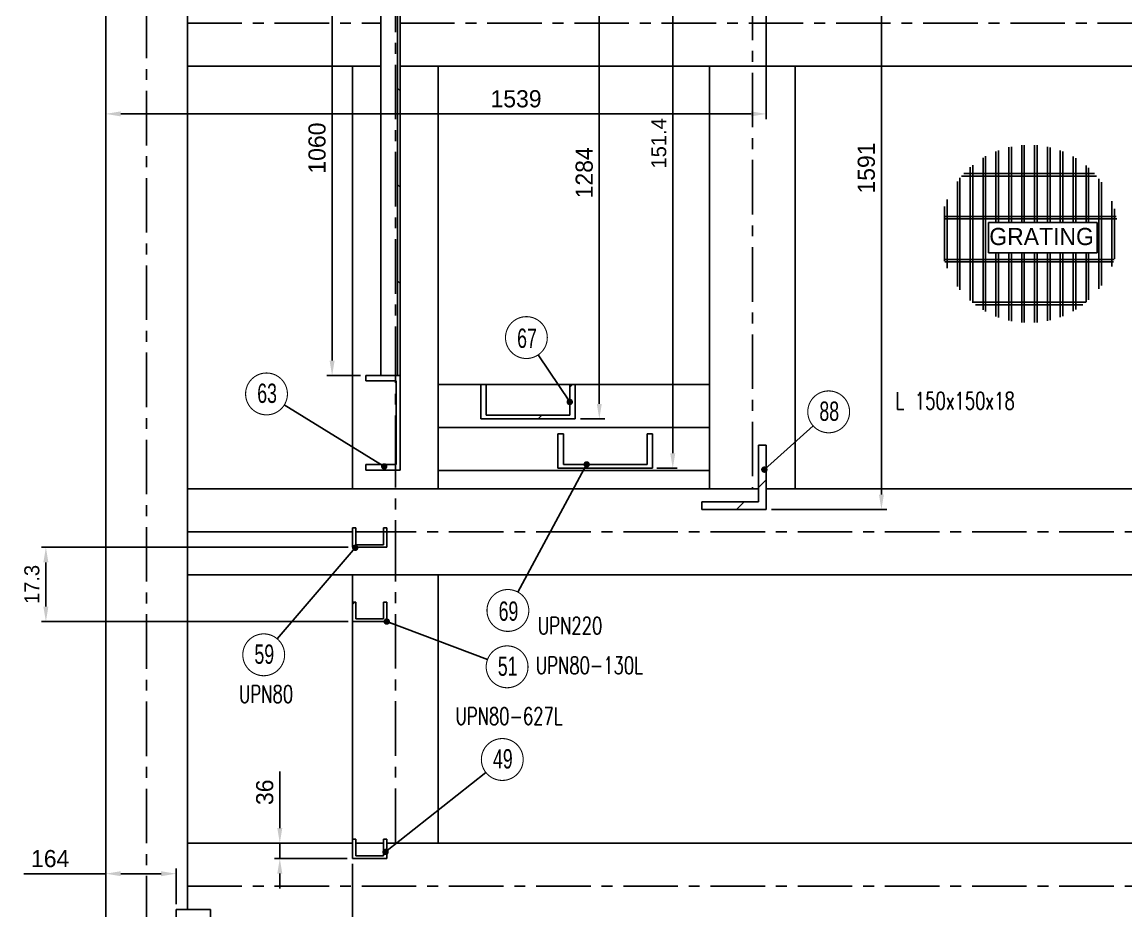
# Model space of a CAD drawing. Header units: millimetres. Extents: x 0 to 16187, y -20471 to 6290.
# Drawn here: x 9077 to 9334.3, y 5485.5 to 5692.5 of the extents above; entities that cross this region are included whole.
import ezdxf
from ezdxf.enums import TextEntityAlignment as Align

# ---------------------------------------------------------------- set-up
doc = ezdxf.new("R2010")
doc.units = ezdxf.units.MM
doc.header["$PDSIZE"] = -1
doc.linetypes.add('CENTERX2', pattern=[20.32, 12.7, -2.54, 2.54, -2.54])
doc.styles.add('MtXpl_txt_shx', font='txt.shx', dxfattribs={"height": 0.2})
doc.styles.add('ROMAND-1', font='ic-romand.shx')
doc.styles.add('SLDTEXTSTYLE2', font='TXT', dxfattribs={"width": 0.686449})
doc.dimstyles.new('AM_ISO', dxfattribs={"dimtxt": 3.5, "dimasz": 3.5, "dimexe": 1, "dimexo": 1, "dimgap": 1.5, "dimtad": 1, "dimdsep": 46, "dimtxsty": 'Standard', "dimcen": 0, "dimclrd": 1, "dimclre": 1, "dimclrt": 1, "dimadec": 0, "dimazin": 2, "dimtp": 0.1, "dimtm": 0.1, "dimtfac": 0.71, "dimtdec": 3, "dimtmove": 0, "dimatfit": 3, "dimfxl": 1, "dimlwd": -1, "dimlwe": -1, "dimarcsym": 1})
doc.dimstyles.new('AM_ISO$7', dxfattribs={"dimtxt": 3.5, "dimasz": 3.5, "dimexe": 1, "dimexo": 1, "dimgap": 1.5, "dimtad": 1, "dimtoh": 1, "dimdsep": 46, "dimtxsty": 'Standard', "dimcen": 0, "dimclrd": 1, "dimclre": 1, "dimclrt": 1, "dimadec": 0, "dimazin": 2, "dimtp": 0.1, "dimtm": 0.1, "dimtfac": 0.71, "dimtdec": 3, "dimtmove": 0, "dimatfit": 3, "dimfxl": 1, "dimlwd": -1, "dimlwe": -1, "dimarcsym": 1})
pattern_1 = [(45, (7389.652, 1996.426), (-11.22532, 11.22532), [])]

# ---------------------------------------------------------------- blocks, each defined once
blk = doc.blocks.new('*D2382')
at = {"color": 1, "linetype": 'ByBlock'}
for p, q in [((9096.49, 5490.43), (9096.49, 5495.38)), ((9112.89, 5487.01), (9112.89, 5495.38)), ((9096.49, 5494.13), (9077.38, 5494.13)), ((9109.39, 5494.13), (9099.99, 5494.13))]:
    blk.add_line(p, q, dxfattribs=at)
at = {"color": 1}
for points in [[(9099.99, 5494.71), (9099.99, 5493.55), (9096.49, 5494.13)], [(9109.39, 5493.55), (9109.39, 5494.71), (9112.89, 5494.13)]]:
    blk.add_solid(points, dxfattribs=at)
at = {"layer": 'Defpoints', "color": 0}
for p in [(9096.49, 5494.13), (9096.49, 5489.18), (9112.89, 5485.76)]:
    blk.add_point(p, dxfattribs=at)
at = {"color": 1, "insert": (9083.54, 5497.63), "char_height": 4, "attachment_point": 5}
blk.add_mtext('164', dxfattribs=at)
blk = doc.blocks.new('*D2383')
at = {"color": 1, "linetype": 'ByBlock'}
for p, q in [((9096.49, 5521.75), (9096.49, 5458.56)), ((9153.99, 5496.41), (9153.99, 5458.56)), ((9150.49, 5459.81), (9099.99, 5459.81))]:
    blk.add_line(p, q, dxfattribs=at)
at = {"color": 1}
for points in [[(9099.99, 5460.39), (9099.99, 5459.23), (9096.49, 5459.81)], [(9150.49, 5459.23), (9150.49, 5460.39), (9153.99, 5459.81)]]:
    blk.add_solid(points, dxfattribs=at)
at = {"layer": 'Defpoints', "color": 0}
for p in [(9096.49, 5523), (9153.99, 5497.66), (9096.49, 5459.81)]:
    blk.add_point(p, dxfattribs=at)
at = {"color": 1, "insert": (9125.43, 5463.31), "char_height": 4, "attachment_point": 5}
blk.add_mtext('575', dxfattribs=at)
blk = doc.blocks.new('*D2384')
at = {"color": 1, "linetype": 'ByBlock'}
for p, q in [((9137.06, 5504.76), (9137.06, 5517.93)), ((9152.74, 5501.26), (9135.81, 5501.26)), ((9137.06, 5497.66), (9137.06, 5501.26)), ((9152.74, 5497.66), (9135.81, 5497.66)), ((9137.06, 5494.16), (9137.06, 5490.66))]:
    blk.add_line(p, q, dxfattribs=at)
at = {"color": 1}
for points in [[(9136.47, 5504.76), (9137.64, 5504.76), (9137.06, 5501.26)], [(9137.64, 5494.16), (9136.47, 5494.16), (9137.06, 5497.66)]]:
    blk.add_solid(points, dxfattribs=at)
at = {"layer": 'Defpoints', "color": 0}
for p in [(9137.06, 5501.26), (9153.99, 5501.26), (9153.99, 5497.66)]:
    blk.add_point(p, dxfattribs=at)
at = {"color": 1, "insert": (9133.56, 5513.1), "char_height": 4, "attachment_point": 5, "rotation": 90}
blk.add_mtext('36', dxfattribs=at)
blk = doc.blocks.new('*D3876')
at = {"color": 1, "linetype": 'ByBlock'}
for p, q in [((9250.39, 5721.81), (9250.39, 5669.87)), ((9096.49, 5681.48), (9096.49, 5669.87)), ((9246.89, 5671.12), (9099.99, 5671.12))]:
    blk.add_line(p, q, dxfattribs=at)
at = {"color": 1}
for points in [[(9099.99, 5671.71), (9099.99, 5670.54), (9096.49, 5671.12)], [(9246.89, 5670.54), (9246.89, 5671.71), (9250.39, 5671.12)]]:
    blk.add_solid(points, dxfattribs=at)
at = {"layer": 'Defpoints', "color": 0}
for p in [(9250.39, 5723.06), (9096.49, 5682.73), (9096.49, 5671.12)]:
    blk.add_point(p, dxfattribs=at)
at = {"color": 1, "insert": (9192.12, 5674.62), "char_height": 4, "attachment_point": 5}
blk.add_mtext('1539', dxfattribs=at)
blk = doc.blocks.new('*D3884')
at = {"color": 1, "linetype": 'ByBlock'}
for p, q in [((9207.14, 5728.46), (9212.77, 5728.46)), ((9211.52, 5603.56), (9211.52, 5724.96)), ((9207.14, 5600.06), (9212.77, 5600.06))]:
    blk.add_line(p, q, dxfattribs=at)
at = {"color": 1}
for points in [[(9212.1, 5724.96), (9210.94, 5724.96), (9211.52, 5728.46)], [(9210.94, 5603.56), (9212.1, 5603.56), (9211.52, 5600.06)]]:
    blk.add_solid(points, dxfattribs=at)
at = {"layer": 'Defpoints', "color": 0}
for p in [(9205.89, 5728.46), (9211.52, 5728.46), (9205.89, 5600.06)]:
    blk.add_point(p, dxfattribs=at)
at = {"color": 1, "insert": (9208.02, 5657.4), "char_height": 4, "attachment_point": 5, "rotation": 90}
blk.add_mtext('1284', dxfattribs=at)
blk = doc.blocks.new('*D3885')
at = {"color": 1, "linetype": 'ByBlock'}
for p, q in [((9155.84, 5716.16), (9148, 5716.16)), ((9149.25, 5712.66), (9149.25, 5613.66)), ((9155.84, 5610.16), (9148, 5610.16))]:
    blk.add_line(p, q, dxfattribs=at)
at = {"color": 1}
for points in [[(9149.83, 5712.66), (9148.66, 5712.66), (9149.25, 5716.16)], [(9148.66, 5613.66), (9149.83, 5613.66), (9149.25, 5610.16)]]:
    blk.add_solid(points, dxfattribs=at)
at = {"layer": 'Defpoints', "color": 0}
for p in [(9157.09, 5716.16), (9149.25, 5610.16), (9157.09, 5610.16)]:
    blk.add_point(p, dxfattribs=at)
at = {"color": 1, "insert": (9145.75, 5663.16), "char_height": 4, "attachment_point": 5, "rotation": 90}
blk.add_mtext('1060', dxfattribs=at)
blk = doc.blocks.new('*D3886')
at = {"color": 1, "linetype": 'ByBlock'}
for p, q in [((9224.89, 5739.96), (9229.64, 5739.96)), ((9228.64, 5736.46), (9228.64, 5592.06)), ((9224.89, 5588.56), (9229.64, 5588.56))]:
    blk.add_line(p, q, dxfattribs=at)
at = {"color": 1}
for points in [[(9229.22, 5736.46), (9228.05, 5736.46), (9228.64, 5739.96)], [(9228.05, 5592.06), (9229.22, 5592.06), (9228.64, 5588.56)]]:
    blk.add_solid(points, dxfattribs=at)
at = {"layer": 'Defpoints', "color": 0}
for p in [(9223.89, 5739.96), (9223.89, 5588.56), (9228.64, 5588.56)]:
    blk.add_point(p, dxfattribs=at)
at = {"color": 1, "insert": (9225.39, 5664.26), "char_height": 3.5, "attachment_point": 5, "rotation": 90}
blk.add_mtext('151.4', dxfattribs=at)
blk = doc.blocks.new('*D3887')
at = {"color": 1, "linetype": 'ByBlock'}
for p, q in [((9251.64, 5738.06), (9278.52, 5738.06)), ((9277.27, 5734.56), (9277.27, 5582.46)), ((9251.64, 5578.96), (9278.52, 5578.96))]:
    blk.add_line(p, q, dxfattribs=at)
at = {"color": 1}
for points in [[(9277.85, 5734.56), (9276.68, 5734.56), (9277.27, 5738.06)], [(9276.68, 5582.46), (9277.85, 5582.46), (9277.27, 5578.96)]]:
    blk.add_solid(points, dxfattribs=at)
at = {"layer": 'Defpoints', "color": 0}
for p in [(9250.39, 5738.06), (9250.39, 5578.96), (9277.27, 5578.96)]:
    blk.add_point(p, dxfattribs=at)
at = {"color": 1, "insert": (9273.77, 5658.51), "char_height": 4, "attachment_point": 5, "rotation": 90}
blk.add_mtext('1591', dxfattribs=at)
blk = doc.blocks.new('A$7E931B17221C3')
for p, q in [((18, 41.33), (18, 23.32)), ((18.6, 41.38), (18.6, 23.32)), ((21, 41.37), (21, 23.32)), ((21.6, 41.32), (21.6, 23.32)), ((9.6, 38.76), (9.6, 2.61)), ((12, 39.91), (12, 23.32)), ((12.6, 40.14), (12.6, 23.32)), ((15, 40.86), (15, 23.32)), ((15.6, 40.99), (15.6, 23.32)), ((24, 40.96), (24, 23.32)), ((24.6, 40.82), (24.6, 23.32)), ((27, 40.09), (27, 23.32)), ((27.6, 39.85), (27.6, 23.32)), ((30, 38.68), (30, 23.32)), ((6, 36.21), (6, 5.17)), ((6.6, 36.72), (6.6, 4.66)), ((9, 38.42), (9, 2.96)), ((30.6, 38.32), (30.6, 23.32)), ((33, 36.59), (33, 23.32)), ((33.6, 36.07), (33.6, 23.32)), ((3.6, 33.7), (3.6, 7.68)), ((3.98, 34.15), (35.47, 34.15)), ((4.51, 34.75), (34.94, 34.75)), ((36, 33.51), (36, 7.87)), ((3, 32.92), (3, 8.46)), ((36.6, 32.71), (36.6, 8.67)), ((0.6, 28.66), (0.6, 12.72)), ((0, 27.03), (0, 14.34)), ((39, 28.28), (39, 13.09)), ((39.6, 26.53), (39.6, 14.84)), ((0, 24.75), (40.04, 24.75)), ((0, 24.15), (40.15, 24.15)), ((12, 16.28), (12, 1.46)), ((12.6, 16.28), (12.6, 1.23)), ((15, 16.28), (15, 0.52)), ((15.6, 16.28), (15.6, 0.38)), ((18, 16.28), (18, 0.04)), ((18.6, 16.28), (18.6, 0)), ((21, 16.28), (21, 0.01)), ((21.6, 16.28), (21.6, 0.05)), ((24, 16.28), (24, 0.42)), ((24.6, 16.28), (24.6, 0.55)), ((27, 16.28), (27, 1.29)), ((27.6, 16.28), (27.6, 1.53)), ((30, 16.28), (30, 2.7)), ((30.6, 16.28), (30.6, 3.05)), ((33, 16.28), (33, 4.78)), ((33.6, 16.28), (33.6, 5.3)), ((0, 14.75), (39.57, 14.75)), ((0.06, 14.15), (39.38, 14.15)), ((6.48, 4.75), (32.96, 4.75)), ((7.24, 4.15), (32.21, 4.15))]:
    blk.add_line(p, q)
blk.add_lwpolyline([(10.27, 23.32), (35.57, 23.32), (35.57, 16.28), (10.27, 16.28)], close=True)
at = {"color": 2, "style": 'ROMAND-1'}
blk.add_text('GRATING', height=4, dxfattribs=at).set_placement((10.45, 18.07))
blk = doc.blocks.new('*D5580')
at = {"color": 1, "linetype": 'ByBlock'}
for p, q in [((9152.99, 5570.16), (9081.54, 5570.16)), ((9082.54, 5556.36), (9082.54, 5566.66)), ((9152.99, 5552.86), (9081.54, 5552.86))]:
    blk.add_line(p, q, dxfattribs=at)
at = {"color": 1}
for points in [[(9083.12, 5566.66), (9081.95, 5566.66), (9082.54, 5570.16)], [(9081.95, 5556.36), (9083.12, 5556.36), (9082.54, 5552.86)]]:
    blk.add_solid(points, dxfattribs=at)
at = {"layer": 'Defpoints', "color": 0}
for p in [(9082.54, 5570.16), (9153.99, 5570.16), (9153.99, 5552.86)]:
    blk.add_point(p, dxfattribs=at)
at = {"color": 1, "insert": (9079.29, 5561.51), "char_height": 3.5, "attachment_point": 5, "rotation": 90}
blk.add_mtext('17.3', dxfattribs=at)

msp = doc.modelspace()

# ---------------------------------------------------------------- hatches: boundary and pattern name
at = {"linetype": 'Continuous', "lineweight": 18}
h = msp.add_hatch(dxfattribs=at)
h.set_pattern_fill('ANSI31', scale=5, angle=90, style=0)
h.set_pattern_definition([(135, (7389.652, 1996.426), (-11.22532, -11.22532), [])])
h.paths.add_polyline_path([(9165.08648, 5610.16354), (9165.08648, 5716.16354), (9164.48648, 5716.16354), (9164.48648, 5610.16354)], flags=0)
h = msp.add_hatch(dxfattribs=at)
h.set_pattern_fill('ANSI31', scale=5, style=0)
h.set_pattern_definition(pattern_1)
h.paths.add_polyline_path([(9183.88648, 5600.06354), (9205.88648, 5600.06354), (9205.88648, 5608.06354), (9204.63648, 5608.06354), (9204.63648, 5600.96354), (9185.13648, 5600.96354), (9185.13648, 5608.06354), (9183.88648, 5608.06354)], flags=0)
h = msp.add_hatch(dxfattribs=at)
h.set_pattern_fill('ANSI31', scale=5, style=0)
h.set_pattern_definition(pattern_1)
h.paths.add_polyline_path([(9201.88648, 5588.56354), (9223.88648, 5588.56354), (9223.88648, 5596.56354), (9222.63648, 5596.56354), (9222.63648, 5589.46354), (9203.13648, 5589.46354), (9203.13648, 5596.56354), (9201.88648, 5596.56354)], flags=0)
h = msp.add_hatch(dxfattribs=at)
h.set_pattern_fill('ANSI31', scale=5, style=0)
h.set_pattern_definition(pattern_1)
h.paths.add_polyline_path([(9235.38648, 5578.96354), (9250.38648, 5578.96354), (9250.38648, 5593.96354), (9248.58648, 5593.96354), (9248.58648, 5580.76354), (9235.38648, 5580.76354)], flags=0)
h = msp.add_hatch(dxfattribs=at)
h.set_pattern_fill('ANSI31', scale=5, style=0)
h.set_pattern_definition(pattern_1)
h.paths.add_polyline_path([(9153.98648, 5552.86354), (9161.98648, 5552.86354), (9161.98648, 5557.36354), (9161.18648, 5557.36354), (9161.18648, 5553.46354), (9154.78648, 5553.46354), (9154.78648, 5557.36354), (9153.98648, 5557.36354)], flags=0)

# ---------------------------------------------------------------- linework, layer by layer
at = {"color": 7, "linetype": 'Continuous', "lineweight": 25}
for p, q in [((9096.48648, 5440.26354), (9096.48648, 5821.66354)), ((9115.52648, 5485.76354), (9115.52648, 5724.36354)), ((9160.58648, 5716.16354), (9160.58648, 5610.16354)), ((9164.48648, 5610.16354), (9164.48648, 5716.16354)), ((9165.08648, 5716.16354), (9165.08648, 5610.16354)), ((9115.52648, 5692.26354), (9115.52648, 5702.26354)), ((9115.52648, 5682.26354), (9115.52648, 5692.26354)), ((9115.52648, 5682.26354), (9160.58648, 5682.26354)), ((9153.98648, 5682.26354), (9160.58648, 5682.26354)), ((9153.98648, 5583.76354), (9153.98648, 5682.26354)), ((9165.08648, 5682.26354), (9173.98648, 5682.26354)), ((9165.08648, 5682.26354), (9471.78648, 5682.26354)), ((9173.98648, 5583.76354), (9173.98648, 5682.26354)), ((9237.18648, 5682.26354), (9247.18648, 5682.26354)), ((9237.18648, 5583.76354), (9237.18648, 5682.26354)), ((9247.18648, 5682.26354), (9257.18648, 5682.26354)), ((9257.18648, 5583.76354), (9257.18648, 5682.26354)), ((9157.08648, 5608.91354), (9157.08648, 5610.16354)), ((9157.08648, 5610.16354), (9165.08648, 5610.16354)), ((9164.18648, 5608.91354), (9157.08648, 5608.91354)), ((9164.18648, 5589.41354), (9164.18648, 5608.91354)), ((9165.08648, 5610.16354), (9164.48648, 5610.16354)), ((9165.08648, 5610.16354), (9165.08648, 5588.16354)), ((9173.98648, 5608.06354), (9183.88648, 5608.06354)), ((9173.98648, 5598.06354), (9173.98648, 5608.06354)), ((9183.88648, 5608.06354), (9185.13648, 5608.06354)), ((9183.88648, 5600.06354), (9183.88648, 5608.06354)), ((9185.13648, 5608.06354), (9185.13648, 5600.96354)), ((9185.13648, 5608.06354), (9204.63648, 5608.06354)), ((9204.63648, 5608.06354), (9205.88648, 5608.06354)), ((9204.63648, 5600.96354), (9204.63648, 5608.06354)), ((9205.88648, 5608.06354), (9205.88648, 5600.06354)), ((9205.88648, 5608.06354), (9237.18648, 5608.06354)), ((9237.18648, 5598.06354), (9237.18648, 5608.06354)), ((9185.13648, 5600.96354), (9204.63648, 5600.96354)), ((9173.98648, 5598.06354), (9237.18648, 5598.06354)), ((9173.98648, 5588.06354), (9173.98648, 5598.06354)), ((9205.88648, 5600.06354), (9183.88648, 5600.06354)), ((9237.18648, 5588.06354), (9237.18648, 5598.06354)), ((9201.88648, 5596.56354), (9203.13648, 5596.56354)), ((9201.88648, 5588.56354), (9201.88648, 5596.56354)), ((9203.13648, 5596.56354), (9203.13648, 5589.46354)), ((9222.63648, 5589.46354), (9222.63648, 5596.56354)), ((9222.63648, 5596.56354), (9223.88648, 5596.56354)), ((9223.88648, 5596.56354), (9223.88648, 5588.56354)), ((9248.58648, 5580.76354), (9248.58648, 5593.96354)), ((9248.58648, 5593.96354), (9250.38648, 5593.96354)), ((9250.38648, 5593.96354), (9250.38648, 5578.96354)), ((9157.08648, 5588.16354), (9157.08648, 5589.41354)), ((9157.08648, 5589.41354), (9164.18648, 5589.41354)), ((9165.08648, 5588.16354), (9157.08648, 5588.16354)), ((9173.98648, 5588.06354), (9237.18648, 5588.06354)), ((9223.88648, 5588.56354), (9201.88648, 5588.56354)), ((9203.13648, 5589.46354), (9222.63648, 5589.46354)), ((9115.52648, 5573.76354), (9115.52648, 5583.76354)), ((9115.52648, 5583.76354), (9248.58648, 5583.76354)), ((9153.98648, 5583.76354), (9163.98648, 5583.76354)), ((9163.98648, 5583.76354), (9173.98648, 5583.76354)), ((9237.18648, 5583.76354), (9247.18648, 5583.76354)), ((9247.18648, 5583.76354), (9248.58648, 5583.76354)), ((9250.38648, 5583.76354), (9257.18648, 5583.76354)), ((9250.38648, 5583.76354), (9379.88648, 5583.76354)), ((9235.38648, 5578.96354), (9235.38648, 5580.76354)), ((9235.38648, 5580.76354), (9248.58648, 5580.76354)), ((9250.38648, 5578.96354), (9235.38648, 5578.96354)), ((9115.52648, 5563.76354), (9115.52648, 5573.76354)), ((9115.52648, 5573.76354), (9153.98648, 5573.76354)), ((9153.98648, 5570.16354), (9153.98648, 5574.66354)), ((9153.98648, 5574.66354), (9154.78648, 5574.66354)), ((9154.78648, 5574.66354), (9154.78648, 5570.76354)), ((9154.78648, 5573.76354), (9161.18648, 5573.76354)), ((9161.18648, 5570.76354), (9161.18648, 5574.66354)), ((9161.18648, 5574.66354), (9161.98648, 5574.66354)), ((9161.98648, 5574.66354), (9161.98648, 5570.16354)), ((9161.98648, 5570.16354), (9153.98648, 5570.16354)), ((9154.78648, 5570.76354), (9161.18648, 5570.76354)), ((9115.52648, 5563.76354), (9501.44648, 5563.76354)), ((9153.98648, 5563.76354), (9163.98648, 5563.76354)), ((9153.98648, 5557.36354), (9153.98648, 5563.76354)), ((9163.98648, 5563.76354), (9173.98648, 5563.76354)), ((9173.98648, 5501.26354), (9173.98648, 5563.76354)), ((9237.18648, 5563.76354), (9247.18648, 5563.76354)), ((9247.18648, 5563.76354), (9257.18648, 5563.76354)), ((9153.98648, 5552.86354), (9153.98648, 5557.36354)), ((9153.98648, 5557.36354), (9154.78648, 5557.36354)), ((9154.78648, 5557.36354), (9154.78648, 5553.46354)), ((9161.18648, 5553.46354), (9161.18648, 5557.36354)), ((9161.18648, 5557.36354), (9161.98648, 5557.36354)), ((9161.98648, 5557.36354), (9161.98648, 5552.86354)), ((9161.98648, 5552.86354), (9153.98648, 5552.86354)), ((9153.98648, 5502.16354), (9153.98648, 5552.86354)), ((9154.78648, 5553.46354), (9161.18648, 5553.46354)), ((9115.52648, 5491.26354), (9115.52648, 5501.26354)), ((9115.52648, 5501.26354), (9153.98648, 5501.26354)), ((9153.98648, 5497.66354), (9153.98648, 5502.16354)), ((9153.98648, 5502.16354), (9154.78648, 5502.16354)), ((9154.78648, 5502.16354), (9154.78648, 5498.26354)), ((9154.78648, 5501.26354), (9161.18648, 5501.26354)), ((9161.18648, 5498.26354), (9161.18648, 5502.16354)), ((9161.18648, 5502.16354), (9161.98648, 5502.16354)), ((9161.98648, 5502.16354), (9161.98648, 5497.66354)), ((9161.98648, 5501.26354), (9163.98648, 5501.26354)), ((9161.98648, 5501.26354), (9469.78648, 5501.26354)), ((9163.98648, 5501.26354), (9173.98648, 5501.26354)), ((9154.78648, 5498.26354), (9161.18648, 5498.26354)), ((9161.98648, 5497.66354), (9153.98648, 5497.66354)), ((9115.52648, 5485.76354), (9115.52648, 5491.26354)), ((9112.88648, 5481.26354), (9112.88648, 5485.76354)), ((9112.88648, 5485.76354), (9120.88648, 5485.76354)), ((9120.88648, 5485.76354), (9120.88648, 5481.26354))]:
    msp.add_line(p, q, dxfattribs=at)
at = {"color": 3, "linetype": 'CENTERX2'}
for p, q in [((9247.18648, 5802.62354), (9247.18648, 5583.76354)), ((9106.00648, 5440.26354), (9106.00648, 5789.66354)), ((9115.52648, 5692.26354), (9160.58648, 5692.26354)), ((9165.08648, 5692.26354), (9471.78648, 5692.26354)), ((9115.52648, 5573.76354), (9469.78648, 5573.76354)), ((9115.52648, 5491.26354), (9501.44648, 5491.26354))]:
    msp.add_line(p, q, dxfattribs=at)
msp.add_lwpolyline([(9163.98648, 5501.26354), (9163.98648, 5563.76354), (9163.98648, 5588.16354), (9163.98648, 5608.91354), (9163.98648, 5736.91354)], dxfattribs=at)
at = {"color": 4}
for points in [[(9199.40449, 5619.01765, 0.25, 0.25, -1), (9189.65449, 5619.01765, 0.25, 0.25, -1)], [(9138.8341, 5605.89181, 0.25, 0.25, 1), (9129.0841, 5605.89181, 0.25, 0.25, 1)], [(9269.85142, 5601.71423, 0.25, 0.25, 1), (9260.10142, 5601.71423, 0.25, 0.25, 1)], [(9195.08853, 5555.45206, 0.25, 0.25, -1), (9185.33853, 5555.45206, 0.25, 0.25, -1)], [(9138.18148, 5545.12108, 0.25, 0.25, 1), (9128.43148, 5545.12108, 0.25, 0.25, 1)], [(9194.90658, 5542.32236, 0.25, 0.25, 1), (9185.15658, 5542.32236, 0.25, 0.25, 1)], [(9193.78025, 5520.73441, 0.25, 0.25, 1), (9184.03025, 5520.73441, 0.25, 0.25, 1)]]:
    msp.add_lwpolyline(points, format="xyseb", close=True, dxfattribs=at)

# ---------------------------------------------------------------- block references
msp.add_blockref('A$7E931B17221C3', (9291.96175, 5622.49141))

# ---------------------------------------------------------------- texts
at = {"color": 4, "style": 'SLDTEXTSTYLE2', "width": 0.686449}
for s, p in [('67', (9194.66267, 5618.86327)), ('63', (9134.09228, 5606.04619)), ('88', (9265.1096, 5601.8686)), ('69', (9190.34671, 5555.29769)), ('59', (9133.43966, 5545.27546)), ('51', (9190.16476, 5542.47674)), ('49', (9189.03843, 5520.88879))]:
    msp.add_text(s, height=4.5, dxfattribs=at).set_placement(p, align=Align.MIDDLE_CENTER)
at = {"color": 4, "style": 'MtXpl_txt_shx', "width": 0.7}
for s, p in [('L 150x150x18', (9280.53602, 5602.29979)), ('UPN220', (9197.21573, 5549.89644)), ('UPN80-130L', (9196.72292, 5540.65626)), ('UPN80', (9127.55438, 5533.96839)), ('UPN80-627L', (9177.99615, 5528.82882))]:
    msp.add_text(s, height=4, dxfattribs=at).set_placement(p)

# ---------------------------------------------------------------- dimensions: what is measured, and where the dimension line sits
for base, p1, p2, picture, middle in [((9228.63783, 5588.56354), (9223.88648, 5739.96354), (9223.88648, 5588.56354), '*D3886', (9225.38783, 5664.26354)), ((9082.53715, 5570.16354), (9153.98648, 5552.86354), (9153.98648, 5570.16354), '*D5580', (9079.28715, 5561.51354))]:
    dim = msp.add_linear_dim(base=base, p1=p1, p2=p2, angle=90, dimstyle='AM_ISO')
    dim.commit()
    dim.dimension.update_dxf_attribs({"geometry": picture, "text_midpoint": middle})
for base, p1, p2, override, picture, middle in [((9277.2659, 5578.96354), (9250.38648, 5738.06354), (9250.38648, 5578.96354), {"dimtxt": 4, "dimexe": 1.25, "dimexo": 1.25, "dimlfac": 10}, '*D3887', (9273.7659, 5658.51354)), ((9149.24819, 5610.16354), (9157.08648, 5716.16354), (9157.08648, 5610.16354), {"dimtxt": 4, "dimexe": 1.25, "dimexo": 1.25, "dimdec": 0, "dimlfac": 10}, '*D3885', (9145.74819, 5663.16354)), ((9137.05689, 5501.26354), (9153.98648, 5497.66354), (9153.98648, 5501.26354), {"dimtxt": 4, "dimexe": 1.25, "dimexo": 1.25, "dimlfac": 10}, '*D2384', (9133.55689, 5513.09688))]:
    dim = msp.add_linear_dim(base=base, p1=p1, p2=p2, angle=90, dimstyle='AM_ISO', override=override)
    dim.commit()
    dim.dimension.update_dxf_attribs({"geometry": picture, "text_midpoint": middle})
dim = msp.add_linear_dim(base=(9211.5208, 5728.46354), p1=(9205.88648, 5600.06354), p2=(9205.88648, 5728.46354), angle=90, dimstyle='AM_ISO', override={"dimtxt": 4, "dimexe": 1.25, "dimexo": 1.25, "dimdec": 0, "dimlfac": 10})
dim.commit()
dim.dimension.update_dxf_attribs({"geometry": '*D3884', "text_midpoint": (9211.5208, 5657.40436), "dimtype": 160})
for base, p1, p2, override, picture, middle in [((9096.48648, 5671.12279), (9250.38648, 5723.06354), (9096.48648, 5682.72573), {"dimtxt": 4, "dimexe": 1.25, "dimexo": 1.25, "dimdec": 0, "dimlfac": 10}, '*D3876', (9192.11507, 5671.12279)), ((9096.48648, 5459.80946), (9153.98648, 5497.66354), (9096.48648, 5522.99876), {"dimtxt": 4, "dimexe": 1.25, "dimexo": 1.25, "dimlfac": 10}, '*D2383', (9125.43411, 5459.80946)), ((9096.48648, 5494.13114), (9112.88648, 5485.76354), (9096.48648, 5489.17593), {"dimtxt": 4, "dimexe": 1.25, "dimexo": 1.25, "dimlfac": 10}, '*D2382', (9083.54482, 5494.13114))]:
    dim = msp.add_linear_dim(base=base, p1=p1, p2=p2, dimstyle='AM_ISO', override=override)
    dim.commit()
    dim.dimension.update_dxf_attribs({"geometry": picture, "text_midpoint": middle, "dimtype": 160})

# ---------------------------------------------------------------- leaders
at = {"color": 4}
for points in [[(9204.63648, 5604.02323), (9197.25428, 5614.97523)], [(9161.39169, 5589.00168), (9138.11036, 5603.3359)], [(9249.982, 5588.25714), (9261.34831, 5598.45809)], [(9208.57051, 5589.46354), (9192.52898, 5559.74209)], [(9154.63624, 5570.05389), (9136.47556, 5548.82548)], [(9161.98648, 5552.86354), (9185.46827, 5544.03755)], [(9161.70895, 5499.20531), (9185.08294, 5517.7086)]]:
    msp.add_leader(points, dimstyle='AM_ISO$7', override={"dimasz": 1.5, "dimldrblk": 'Dot'}, dxfattribs=at)

doc.saveas('drawing.dxf')
